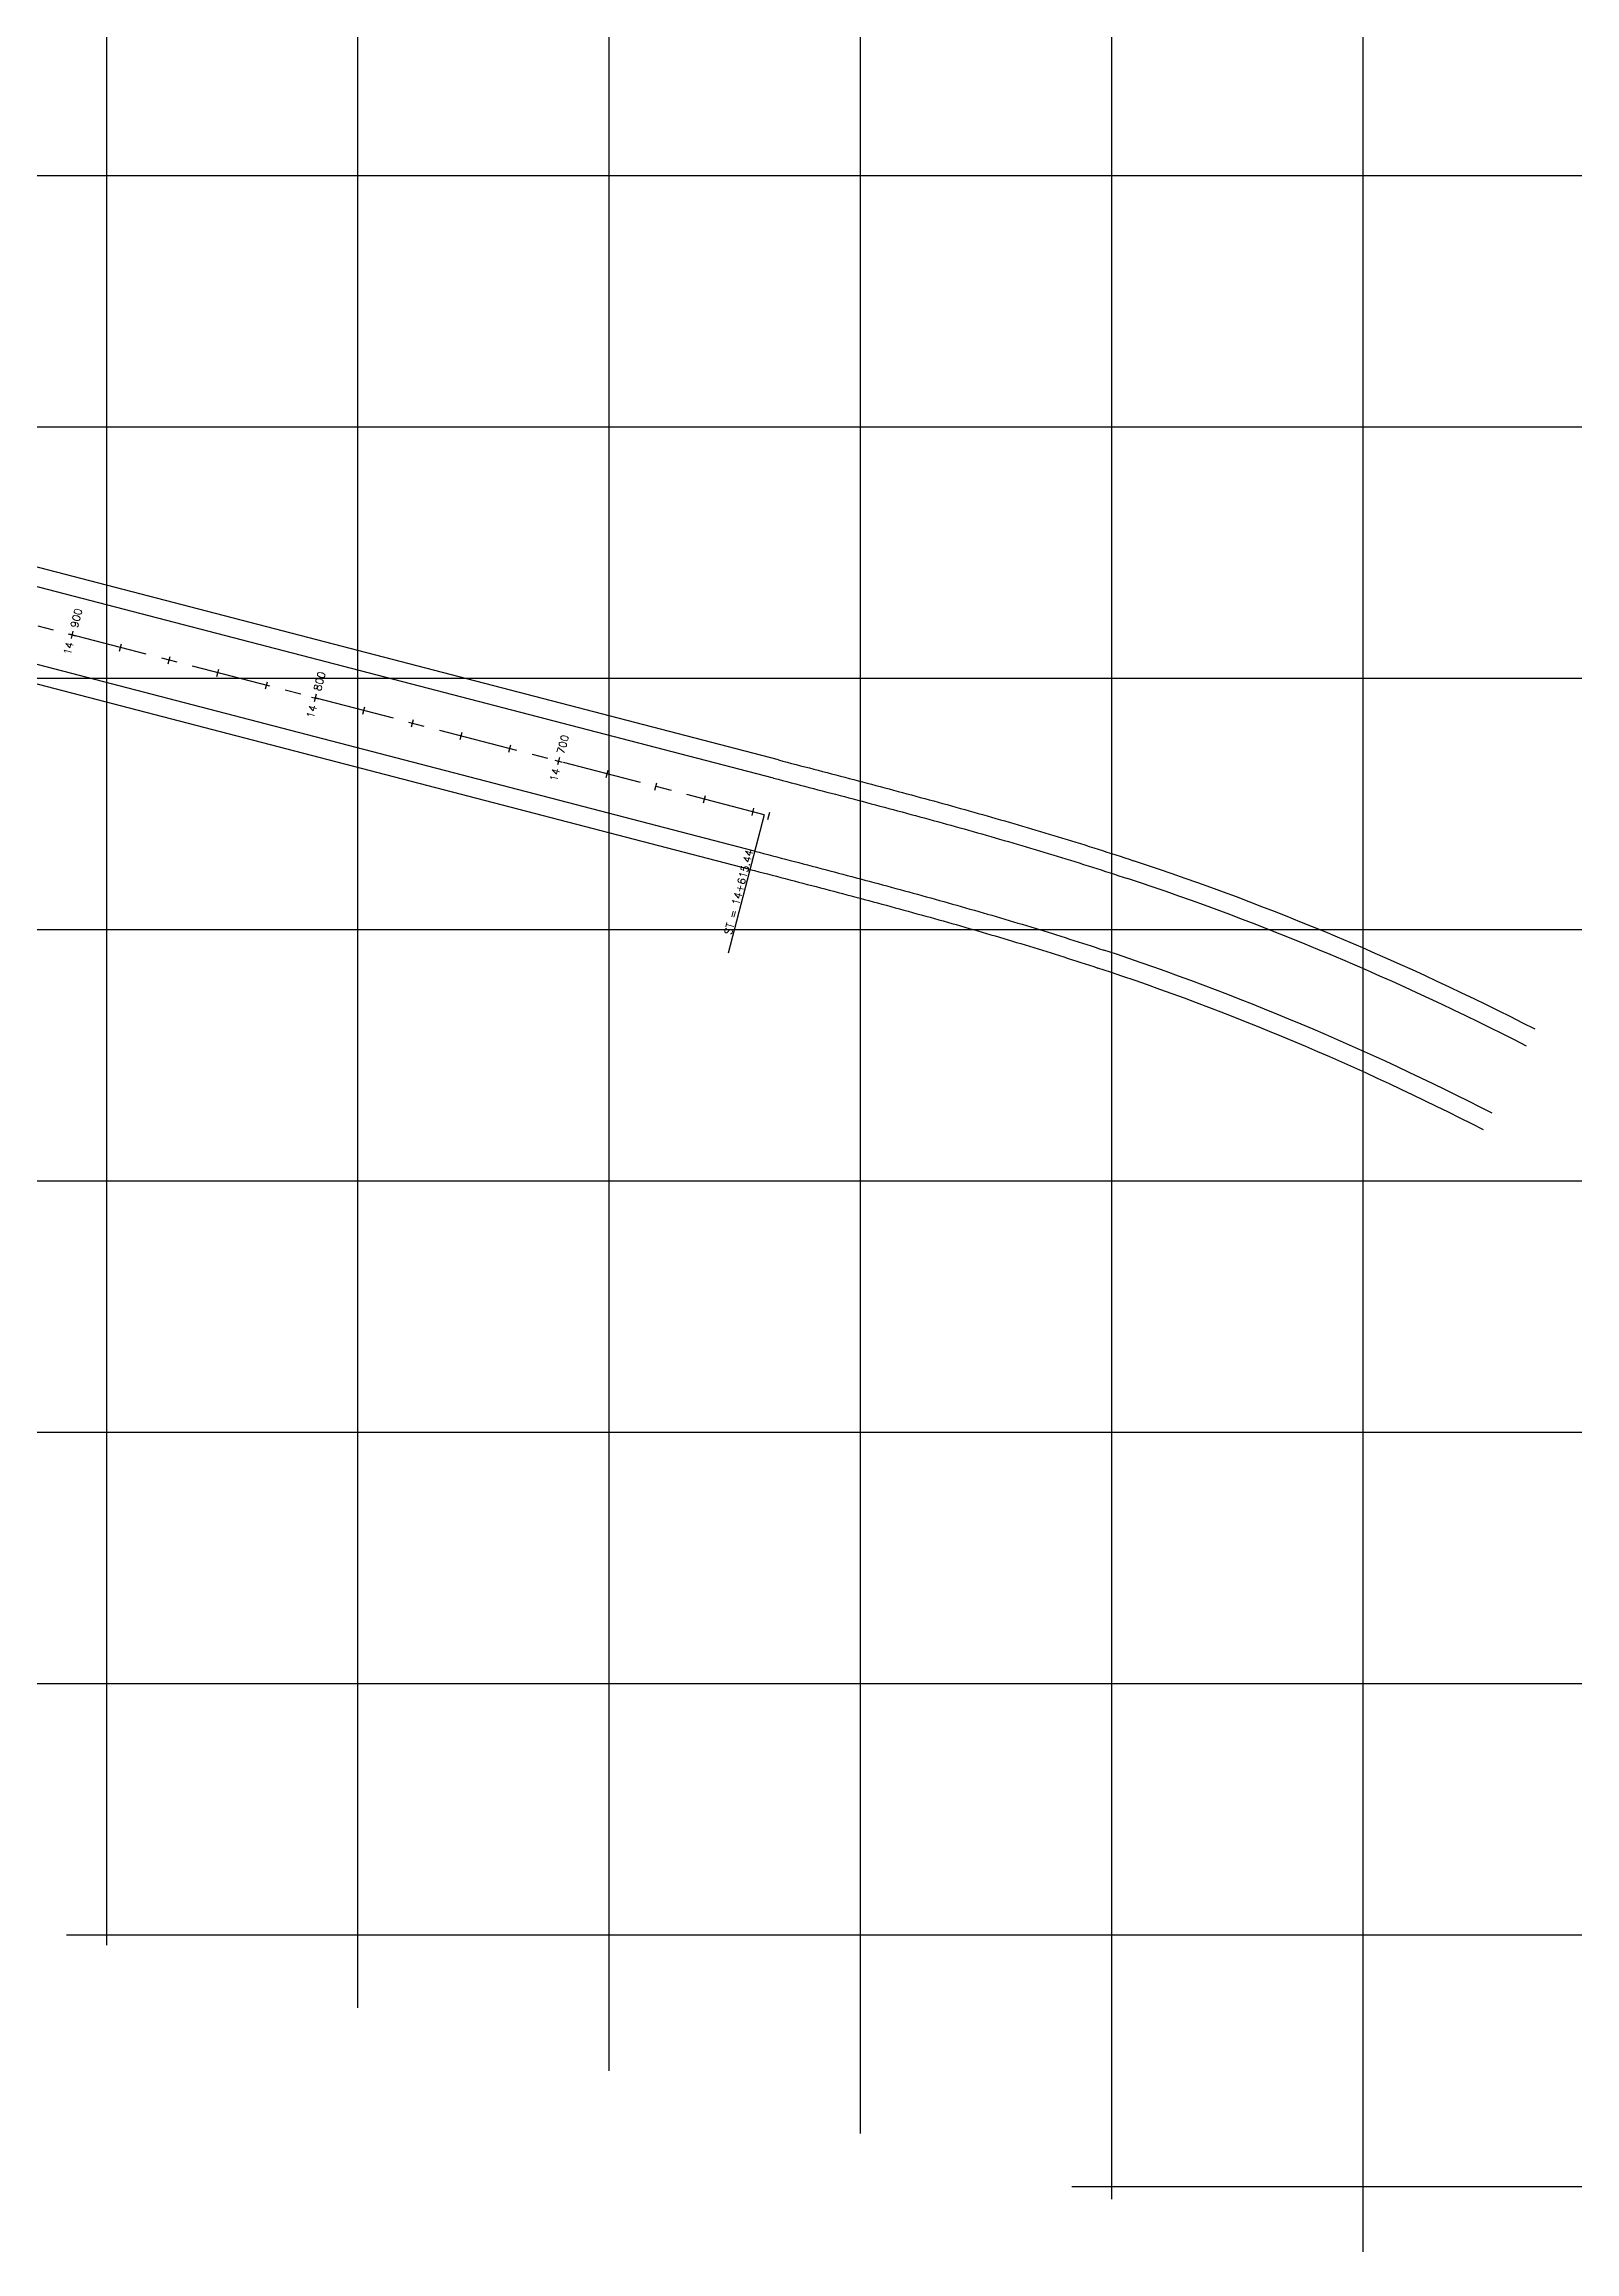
# Model space of a CAD drawing. Extents: x 271592 to 276472, y 5017148 to 5019400.
# Drawn here: x 275175 to 275784, y 5017274 to 5018152 of the extents above; entities that cross this region are included whole.
import ezdxf
from ezdxf.enums import TextEntityAlignment as Align

# ---------------------------------------------------------------- set-up
doc = ezdxf.new("R2010")
doc.units = 0
doc.header["$LTSCALE"] = 25.4
doc.header["$MEASUREMENT"] = 0
doc.linetypes.add('CENTER', pattern=[2, 1.25, -0.25, 0.25, -0.25])
doc.layers.get('0').update_dxf_attribs({"linetype": 'CONTINUOUS'})
for name, color, linetype in [('CL', 1, 'CENTER'), ('EP', 6, 'CONTINUOUS'), ('GRID', 15, 'CONTINUOUS'), ('STA_LBL', 4, 'CONTINUOUS'), ('STA_PLBL', 3, 'CONTINUOUS')]:
    doc.layers.add(name, color=color, linetype=linetype)
doc.styles.add('3MM', font='simplex.shx', dxfattribs={"height": 3})

# ---------------------------------------------------------------- blocks, each defined once
blk = doc.blocks.new('STA_TIC')
blk.add_line((0, -0.04165), (0, 0.04165))
blk = doc.blocks.new('STALBL')
for p, q in [((0.042, 0), (-0.042, 0)), ((0, 0.042), (0, -0.041))]:
    blk.add_line(p, q)
blk.add_attdef('STAMAN', text='', height=0.0833).set_placement((-0.08, 0), align=Align.MIDDLE_RIGHT)
blk.add_attdef('STAPRE', text='', height=0.0833).set_placement((0.08, 0), align=Align.MIDDLE_LEFT)

msp = doc.modelspace()

# ---------------------------------------------------------------- linework, layer by layer
at = {"layer": 'CL'}
msp.add_line((275461.6, 5017845.72), (274335.79, 5018138.26), dxfattribs=at)
at = {"layer": 'EP'}
for p, q in [((275467.26, 5017867.5), (274425.84, 5018138.11)), ((275465.38, 5017860.24), (274417.64, 5018132.49)), ((275457.83, 5017831.21), (274386.73, 5018109.53)), ((275455.95, 5017823.95), (274379.43, 5018103.68))]:
    msp.add_line(p, q, dxfattribs=at)
for points in [[(275467.26, 5017867.5, -0.00011), (275481.35, 5017863.84, -0.000496), (275495.47, 5017860.14, -0.000826), (275509.6, 5017856.41, -0.001157), (275523.75, 5017852.61, -0.001488), (275537.91, 5017848.73, -0.001818), (275552.07, 5017844.74, -0.002149), (275566.22, 5017840.64, -0.002479), (275580.37, 5017836.39, -0.00281), (275594.49, 5017831.99, -0.003195), (275608.6, 5017827.41, -0.003195)], [(275465.38, 5017860.24, -0.00011), (275479.46, 5017856.58, -0.000496), (275493.56, 5017852.89, -0.000826), (275507.67, 5017849.16, -0.001157), (275521.79, 5017845.37, -0.001488), (275535.9, 5017841.5, -0.001818), (275550.01, 5017837.53, -0.002149), (275564.1, 5017833.44, -0.002479), (275578.18, 5017829.22, -0.00281), (275592.22, 5017824.84, -0.003195), (275606.24, 5017820.29, -0.003195)], [(275457.83, 5017831.21, -0.00011), (275471.9, 5017827.55, -0.000496), (275485.94, 5017823.87, -0.000826), (275499.96, 5017820.17, -0.001157), (275513.94, 5017816.41, -0.001488), (275527.88, 5017812.59, -0.001818), (275541.78, 5017808.68, -0.002149), (275555.62, 5017804.67, -0.002479), (275569.41, 5017800.53, -0.00281), (275583.14, 5017796.25, -0.003196), (275596.79, 5017791.82, -0.003196)], [(275455.95, 5017823.95, -0.00011), (275470.01, 5017820.29, -0.000496), (275484.04, 5017816.62, -0.000826), (275498.03, 5017812.92, -0.001157), (275511.98, 5017809.18, -0.001488), (275525.88, 5017805.36, -0.001818), (275539.72, 5017801.47, -0.002149), (275553.5, 5017797.47, -0.002479), (275567.22, 5017793.36, -0.00281), (275580.87, 5017789.1, -0.003196), (275594.43, 5017784.7, -0.003196)]]:
    msp.add_lwpolyline(points, format="xyb", dxfattribs=at)
for radius in [1115, 1122.5, 1077.5, 1085]:
    msp.add_arc((275255.14, 5016762.02), radius, 62.79196, 71.64575, dxfattribs=at)
at = {"layer": 'GRID'}
for p, q in [((275200, 5017396), (275200, 5018574.6)), ((275300, 5017371), (275300, 5018549.6)), ((275400, 5017346), (275400, 5018524.6)), ((275500, 5017321), (275500, 5018499.6)), ((275600, 5017294.9), (275600, 5018474.6)), ((275700, 5017273.94), (275700, 5018449.6)), ((272384, 5018100), (276371.61, 5018100)), ((272784, 5018000), (276349.84, 5018000)), ((273184, 5017900), (276391.77, 5017900)), ((273584, 5017800), (276412.84, 5017800)), ((273984, 5017700), (276398.13, 5017700)), ((274384, 5017600), (276383.42, 5017600)), ((274784, 5017500), (276368.7, 5017500)), ((275184, 5017400), (276353.99, 5017400)), ((275584, 5017300), (276339.28, 5017300))]:
    msp.add_line(p, q, dxfattribs=at)
at = {"layer": 'STA_PLBL'}
msp.add_line((275461.6, 5017845.72), (275447.27, 5017790.56), dxfattribs=at)

# ---------------------------------------------------------------- block references
at = {"layer": 'STA_LBL'}
ref = msp.add_blockref('STALBL', (275186.19, 5017917.29), dxfattribs=dict(at, xscale=36.014405762304925, yscale=36.014405762304925, zscale=36.014405762304925, rotation=75.43389886916074))
ref.add_attrib('STAMAN', '14', dxfattribs={"height": 3, "rotation": 75.4339, "style": '3MM'}).set_placement((275186.88, 5017913.98), align=Align.RIGHT)
ref.add_attrib('STAPRE', '900', (275188.4, 5017919.84), dxfattribs={"height": 3, "rotation": 75.4339, "style": '3MM'})
at = {"layer": 'STA_LBL', "xscale": 36.014405762304925, "yscale": 36.014405762304925, "zscale": 36.014405762304925}
for p, rotation in [((275205.54, 5017912.26), 345.43389886916077), ((275224.9, 5017907.23), 345.43389886916077), ((275244.26, 5017902.2), 345.43389886916077), ((275263.61, 5017897.17), 345.43389886916077), ((275302.33, 5017887.11), 345.43389886916077), ((275321.69, 5017882.08), 345.43389886916077), ((275341.04, 5017877.05), 345.43389886916077), ((275360.4, 5017872.02), 345.43389886916077), ((275399.11, 5017861.96), 345.43389886916077), ((275418.47, 5017856.93), 345.43389886916077), ((275437.83, 5017851.9), 345.43389886916077), ((275457.19, 5017846.87), 345.43389886916077), ((275463.48, 5017845.24), 345.43322503065986)]:
    msp.add_blockref('STA_TIC', p, dxfattribs=dict(at, rotation=rotation))
at = {"layer": 'STA_LBL'}
ref = msp.add_blockref('STALBL', (275282.97, 5017892.14), dxfattribs=dict(at, xscale=36.014405762304925, yscale=36.014405762304925, zscale=36.014405762304925, rotation=75.43389886916074))
ref.add_attrib('STAMAN', '14', dxfattribs={"height": 3, "rotation": 75.4339, "style": '3MM'}).set_placement((275283.66, 5017888.83), align=Align.RIGHT)
ref.add_attrib('STAPRE', '800', (275285.18, 5017894.69), dxfattribs={"height": 3, "rotation": 75.4339, "style": '3MM'})
ref = msp.add_blockref('STALBL', (275379.76, 5017866.99), dxfattribs=dict(at, xscale=36.014405762304925, yscale=36.014405762304925, zscale=36.014405762304925, rotation=75.43389886916074))
ref.add_attrib('STAMAN', '14', dxfattribs={"height": 3, "rotation": 75.4339, "style": '3MM'}).set_placement((275380.45, 5017863.68), align=Align.RIGHT)
ref.add_attrib('STAPRE', '700', (275381.97, 5017869.54), dxfattribs={"height": 3, "rotation": 75.4339, "style": '3MM'})

# ---------------------------------------------------------------- texts
at = {"layer": 'STA_PLBL', "style": '3MM'}
msp.add_text('ST = 14+615.44', height=3, rotation=75.4339, dxfattribs=at).set_placement((275458.19, 5017831.11), align=Align.BOTTOM_RIGHT)

doc.saveas('drawing.dxf')
